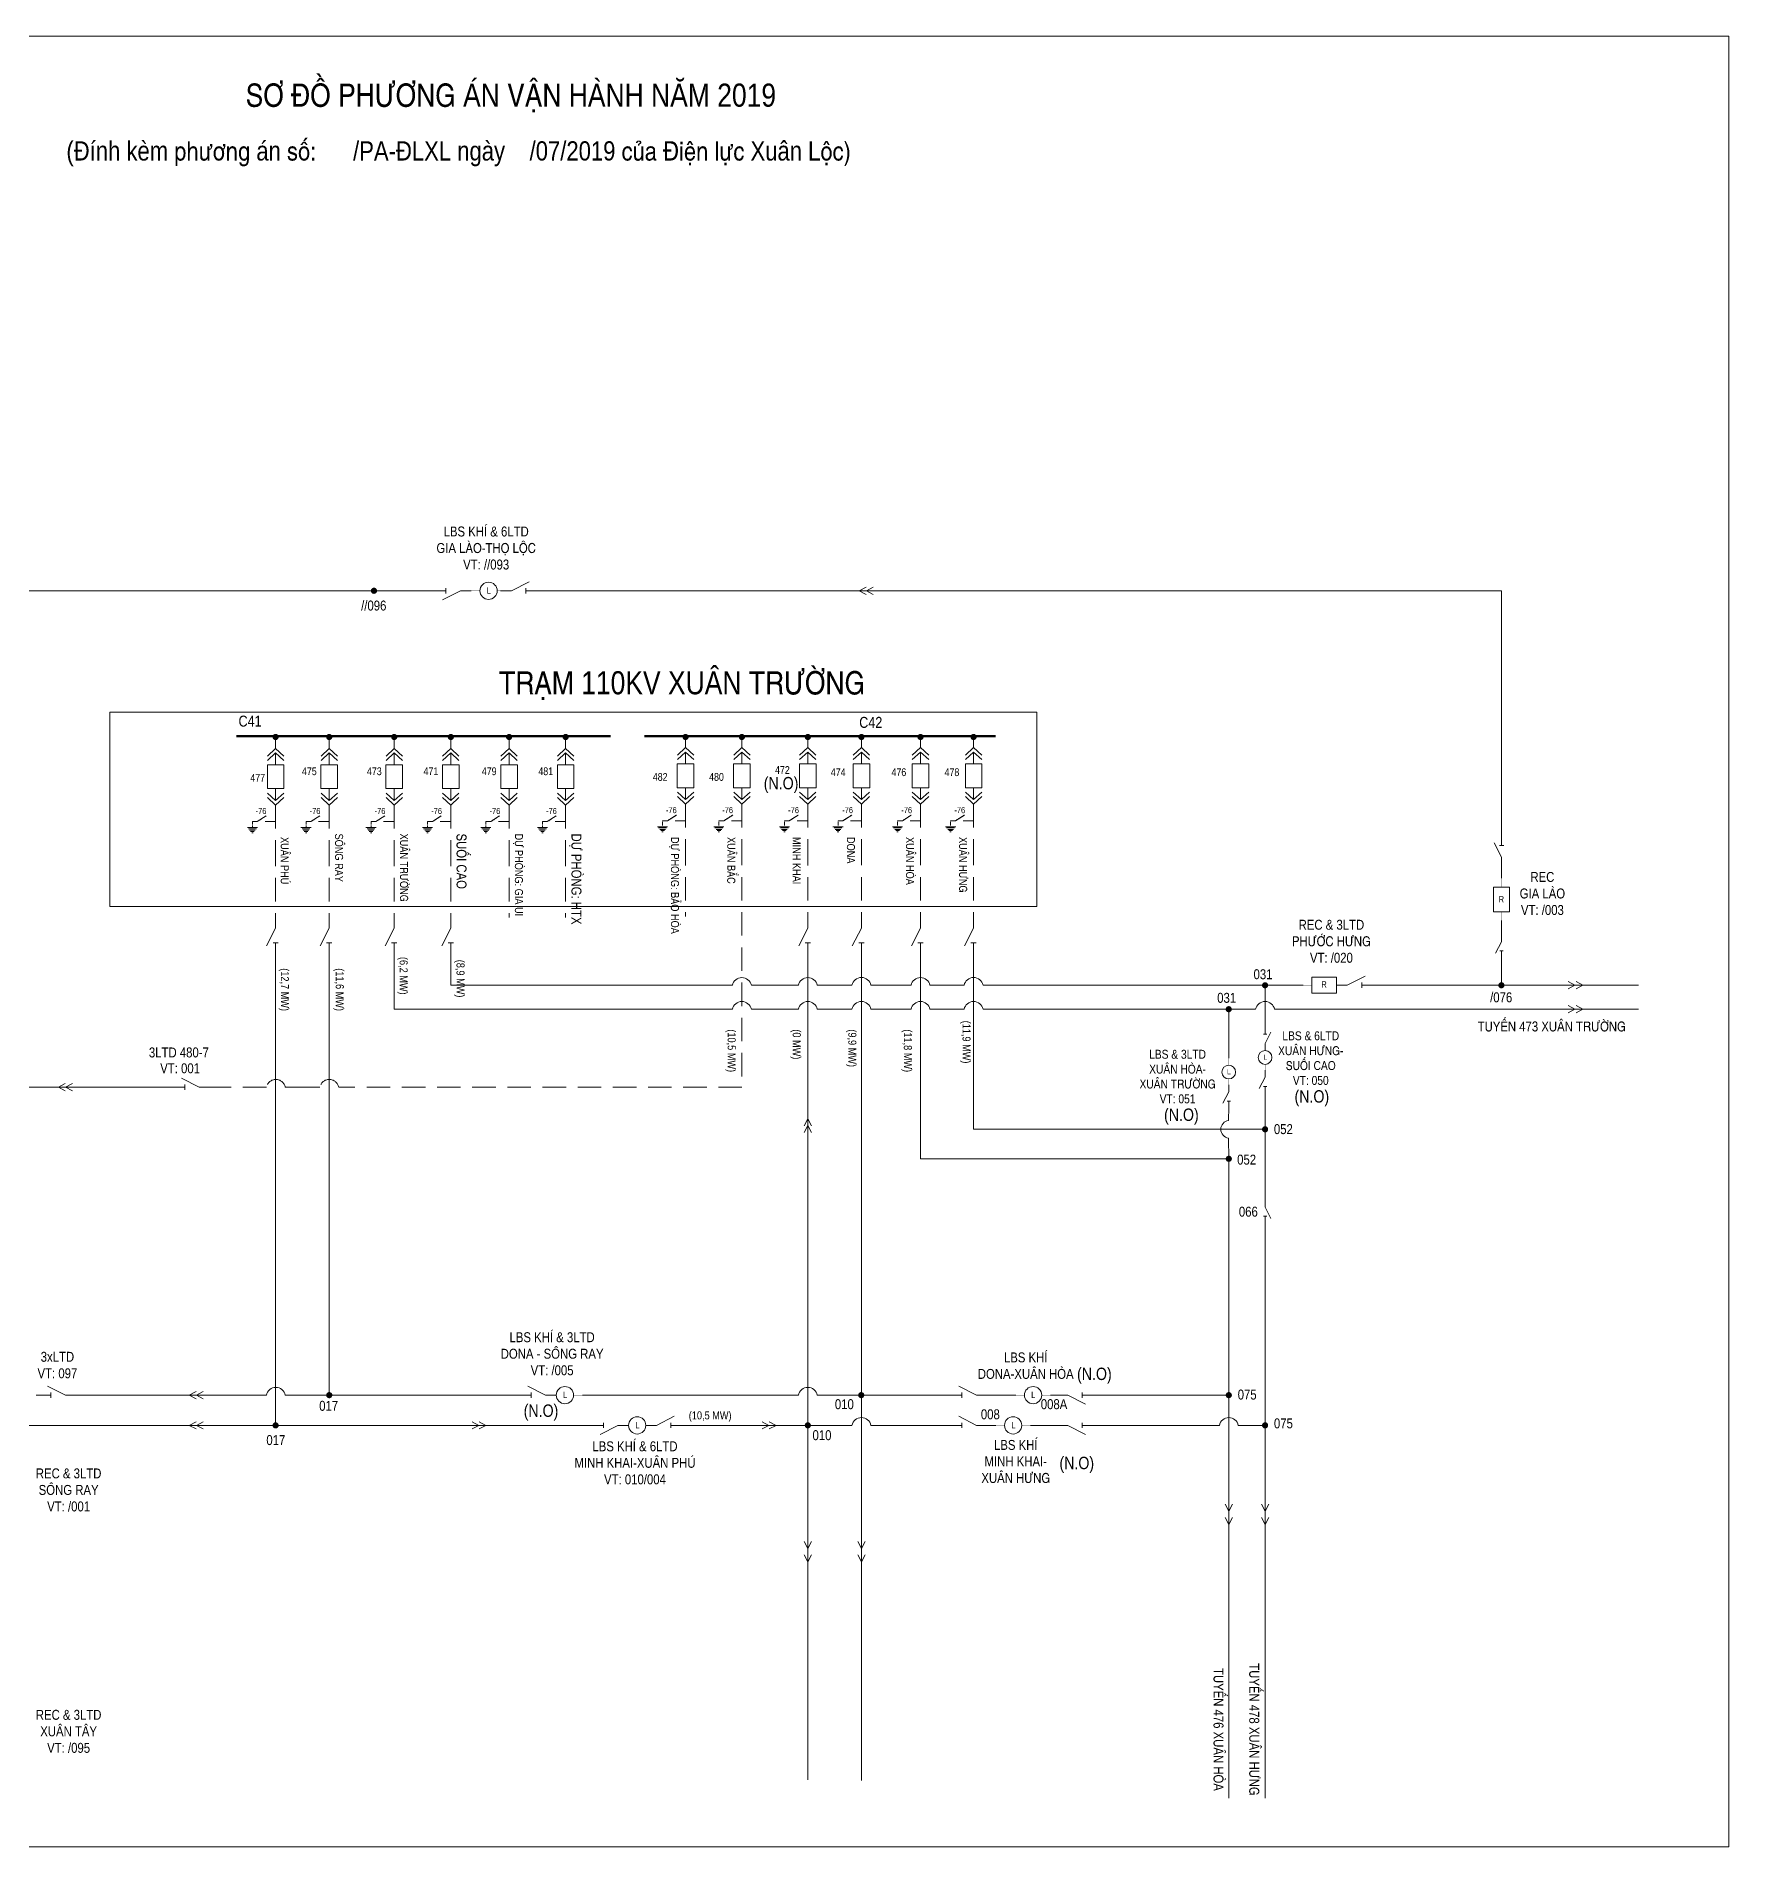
# Model space of a CAD drawing. Header units: inches. Extents: x 2152 to 4977, y -3144 to -873.
# Drawn here: x 2336.6 to 2697.5, y -2199.6 to -1813.5 of the extents above; entities that cross this region are included whole.
import ezdxf
from ezdxf.enums import TextEntityAlignment as Align

# ---------------------------------------------------------------- set-up
doc = ezdxf.new("R2010")
doc.units = ezdxf.units.IN
doc.header["$LTSCALE"] = 0.2
doc.header["$MEASUREMENT"] = 0
doc.linetypes.add('DASHED', pattern=[0.75, 0.5, -0.25])
doc.layers.get('0').update_dxf_attribs({"lineweight": 5})
for name, color, linetype, lineweight in [('Cap ngam', 1, 'DASHED', 15), ('Day 110kV', 4, 'Continuous', 13), ('Day 22kV', 1, 'Continuous', 13), ('Khung', 7, 'Continuous', 13), ('Text', 7, 'Continuous', 9), ('Thiet bi', 3, 'Continuous', 9), ('Tuyen 475', 6, 'Continuous', 13)]:
    doc.layers.add(name, color=color, linetype=linetype, lineweight=lineweight)
doc.styles.add('V-H-C', font='VHELVCN.TTF')
doc.styles.add('V-H-C-B', font='VHELVCB.TTF')

# ---------------------------------------------------------------- blocks, each defined once
blk = doc.blocks.new('MAT CAT')
at = {"color": 0}
for points in [[(-0.97, 5.81), (0, 6.7), (0.97, 5.81)], [(-0.97, 5.28), (0, 6.17), (0.97, 5.28)], [(0, 4.76), (0, 6.17)], [(-0.97, 1.42), (0, 0.53), (0.97, 1.42)], [(-0.97, 0.89), (0, 0), (0.97, 0.89)], [(0, 1.94), (0, 0.53)]]:
    blk.add_lwpolyline(points, dxfattribs=at)
blk.add_lwpolyline([(-0.98, 4.76), (0.98, 4.76), (0.98, 1.94), (-0.98, 1.94)], close=True, dxfattribs=at)
blk = doc.blocks.new('NOI DAT')
at = {"color": 0}
for points in [[(0.6, 0), (-0.6, 0)], [(-0.47, -0.15), (0.47, -0.15)], [(-0.34, -0.31), (0.34, -0.31)], [(-0.21, -0.46), (0.21, -0.46)], [(-0.08, -0.62), (0.08, -0.62)]]:
    blk.add_lwpolyline(points, dxfattribs=at)
blk = doc.blocks.new('DTD MC')
at = {"layer": 'Day 110kV', "color": 1, "linetype": 'DASHED'}
blk.add_lwpolyline([(1377.92, 454.43), (1374.95, 452.52), (1373.34, 452.52), (1373.34, 450.53)], dxfattribs=at)
at = {"layer": 'Thiet bi'}
for points in [[(1373.34, 452.52), (1374.95, 452.52), (1377.92, 454.43)], [(1381.08, 452.52), (1377.54, 452.52)]]:
    blk.add_lwpolyline(points, dxfattribs=at)
at = {"layer": 'Thiet bi', "xscale": 2.809729812779096, "yscale": 2.809729812779096, "zscale": 2.809729812779032}
blk.add_blockref('NOI DAT', (1373.34, 450.53), dxfattribs=at)
blk = doc.blocks.new('ALTD')
at = {"color": 0}
for points in [[(3.38, 1.08), (1.27, 0), (0, 0)], [(2.99, 0.31), (2.99, -0.31)], [(2.99, 0), (4.73, 0)]]:
    blk.add_lwpolyline(points, dxfattribs=at)

msp = doc.modelspace()

# ---------------------------------------------------------------- linework, layer by layer
at = {"layer": 'Cap ngam', "linetype": 'DASHED', "ltscale": 50, "elevation": 0.2}
for points in [[(2387.69, -1977.45), (2387.69, -1985.5), (2387.69, -1985.5), (2387.69, -2001.43)], [(2399.12, -1977.45), (2399.12, -1985.5), (2399.12, -1985.5), (2399.12, -2001.43)], [(2412.98, -1977.45), (2412.98, -1985.5), (2412.98, -1985.5), (2412.98, -2001.43), (2412.98, -2001.43)], [(2425.04, -1977.45), (2425.04, -1985.5), (2425.04, -1985.5), (2425.04, -2001.43), (2425.04, -2001.43)], [(2437.47, -1977.45), (2437.47, -1985.5), (2437.47, -1985.5), (2437.47, -2001.43), (2437.47, -2001.43)], [(2449.53, -1977.45), (2449.53, -1985.5), (2449.53, -1985.5), (2449.53, -2001.43), (2449.53, -2001.43)], [(2475.1, -1977.26), (2475.1, -1985.32), (2475.1, -1985.32), (2475.1, -2001.24), (2475.1, -2001.24)], [(2487.11, -1977.26), (2487.11, -1985.31), (2487.11, -1985.31), (2487.11, -2037.62)], [(2501.16, -1977.26), (2501.16, -1985.32), (2501.16, -1985.32), (2501.16, -2001.43)], [(2512.59, -1977.26), (2512.59, -1985.31), (2512.59, -1985.31), (2512.59, -2001.43)], [(2525.19, -1977.26), (2525.19, -1985.31), (2525.19, -1985.31), (2525.19, -2001.43)], [(2536.51, -1977.26), (2536.51, -1985.31), (2536.51, -1985.31), (2536.51, -2001.43)]]:
    msp.add_lwpolyline(points, dxfattribs=at)
for points in [[(2392.51, -2037.62), (2389.75, -2037.62, 0.818695), (2385.72, -2037.62), (2373.68, -2037.62)], [(2487.11, -2037.62), (2401.14, -2037.62, 0.818695), (2397.11, -2037.62), (2392.51, -2037.62)]]:
    msp.add_lwpolyline(points, format="xyb", dxfattribs=at)
at = {"layer": 'Day 22kV'}
for p, q in [((2425.04, -2009.93, 0.2), (2425.04, -2015.89, 0.2)), ((2501.16, -2009.93, 0.2), (2501.16, -2185.32, 0.2)), ((2512.59, -2009.93, 0.2), (2512.59, -2185.44, 0.2)), ((2425.04, -2015.89, 0.2), (2481.94, -2015.89, 0.2)), ((2541.34, -2015.89, 0.2), (2606.78, -2015.89, 0.2)), ((2622.41, -2015.88, 0.2), (2678.31, -2015.88, 0.2)), ((2425.04, -2021, 0.2), (2481.94, -2021, 0.2)), ((2590.91, -2031.42, 0.2), (2590.91, -2021, 0.2)), ((2598.66, -2039.46, 0.2), (2598.66, -2046.61, 0.2)), ((2512.55, -2103.29, 0.2), (2530.91, -2103.29, 0.2)), ((2539.41, -2103.29, 0.2), (2545.48, -2103.29, 0.2)), ((2552.92, -2103.29, 0.2), (2554.31, -2103.29, 0.2)), ((2562.81, -2103.29, 0.2), (2590.92, -2103.29, 0.2)), ((2387.69, -2109.74, 0.2), (2454.44, -2109.74, 0.2)), ((2475.11, -2109.74, 0.2), (2501.16, -2109.74, 0.2)), ((2539.41, -2109.74, 0.2), (2541.22, -2109.74, 0.2)), ((2548.66, -2109.74, 0.2), (2554.31, -2109.74, 0.2))]:
    msp.add_line(p, q, dxfattribs=at)
msp.add_lwpolyline([(2151.53, -1813.51), (2697.53, -1813.51), (2697.53, -2199.61), (2151.53, -2199.61)], close=True, dxfattribs=at)
at = {"layer": 'Day 22kV', "elevation": 0.2}
for points in [[(2420.87, -1931.77), (2329.52, -1931.77), (2329.52, -1972), (2298.57, -1972)], [(2649.05, -1983.61), (2649.05, -1931.77), (2444.17, -1931.77)], [(2387.69, -1965.4), (2387.69, -1962.95)], [(2399.12, -1965.4), (2399.12, -1962.95)], [(2412.98, -1965.4), (2412.98, -1962.95)], [(2425.04, -1965.4), (2425.04, -1962.95)], [(2437.47, -1965.4), (2437.47, -1962.95)], [(2449.53, -1965.4), (2449.53, -1962.95)], [(2475.1, -1965.22), (2475.1, -1962.77)], [(2487.11, -1965.22), (2487.11, -1962.77)], [(2501.16, -1965.22), (2501.16, -1962.77)], [(2512.59, -1965.22), (2512.59, -1962.76)], [(2525.19, -1965.22), (2525.19, -1962.76)], [(2536.51, -1965.22), (2536.51, -1962.76)], [(2649.05, -1993.08), (2649.09, -1990.41)], [(2387.69, -2009.93), (2387.69, -2109.74), (2287.71, -2109.74)], [(2412.98, -2009.93), (2412.98, -2021), (2425.04, -2021)], [(2525.19, -2009.93), (2525.19, -2052.89), (2590.92, -2052.89), (2590.92, -2189.25)], [(2536.51, -2009.93), (2536.51, -2046.61), (2598.66, -2046.61), (2598.66, -2061.72)], [(2365.18, -2037.62), (2300.37, -2037.62), (2300.37, -2103.29)], [(2598.66, -2067.16), (2598.66, -2189.25)], [(2439.03, -2103.29), (2399.12, -2103.29)]]:
    msp.add_lwpolyline(points, dxfattribs=at)
at = {"layer": 'Day 22kV', "const_width": 0.647, "elevation": 0.2}
for points in [[(2408.65, -1931.43, 1), (2408.65, -1932.1, 1), (2408.65, -1931.43, 2.414214)], [(2598.66, -2015.56, 1), (2598.66, -2016.22, 1), (2598.66, -2015.56, 2.414214)], [(2649.05, -2015.56, 1), (2649.05, -2016.22, 1), (2649.05, -2015.56, 2.414214)], [(2590.91, -2020.66, 1), (2590.91, -2021.33, 1), (2590.91, -2020.66, 2.414214)], [(2598.66, -2046.27, 1), (2598.66, -2046.94, 1), (2598.66, -2046.27, 2.414214)], [(2590.92, -2052.56, 1), (2590.92, -2053.23, 1), (2590.92, -2052.56, 2.414214)], [(2399.12, -2102.96, 1), (2399.12, -2103.63, 1), (2399.12, -2102.96, 2.414214)], [(2512.55, -2102.96, 1), (2512.55, -2103.63, 1), (2512.55, -2102.96, 2.414214)], [(2590.92, -2102.96, 1), (2590.92, -2103.63, 1), (2590.92, -2102.96, 2.414214)], [(2387.69, -2109.4, 1), (2387.69, -2110.07, 1), (2387.69, -2109.4, 2.414214)], [(2501.16, -2109.4, 1), (2501.16, -2110.07, 1), (2501.16, -2109.4, 2.414214)], [(2598.66, -2109.4, 1), (2598.66, -2110.07, 1), (2598.66, -2109.4, 2.414214)]]:
    msp.add_lwpolyline(points, format="xyb", dxfattribs=at)
at = {"layer": 'Day 22kV', "const_width": 0.539, "elevation": 0.2}
msp.add_lwpolyline([(2379.34, -1962.76), (2459.1, -1962.76)], dxfattribs=at)
at = {"layer": 'Day 22kV', "color": 2, "const_width": 0.647, "elevation": 0.2}
for points in [[(2387.69, -1962.61, 1), (2387.69, -1963.28, 1), (2387.69, -1962.61, 2.414214)], [(2399.12, -1962.61, 1), (2399.12, -1963.28, 1), (2399.12, -1962.61, 2.414214)], [(2412.98, -1962.61, 1), (2412.98, -1963.28, 1), (2412.98, -1962.61, 2.414214)], [(2425.04, -1962.61, 1), (2425.04, -1963.28, 1), (2425.04, -1962.61, 2.414214)], [(2437.47, -1962.61, 1), (2437.47, -1963.28, 1), (2437.47, -1962.61, 2.414214)], [(2449.53, -1962.61, 1), (2449.53, -1963.28, 1), (2449.53, -1962.61, 2.414214)]]:
    msp.add_lwpolyline(points, format="xyb", dxfattribs=at)
at = {"layer": 'Day 22kV', "color": 5, "const_width": 0.539, "elevation": 0.2}
msp.add_lwpolyline([(2466.28, -1962.76), (2541.24, -1962.76)], dxfattribs=at)
at = {"layer": 'Day 22kV', "color": 5, "const_width": 0.647, "elevation": 0.2}
for points in [[(2475.1, -1962.61, 1), (2475.1, -1963.28, 1), (2475.1, -1962.61, 2.414214)], [(2487.11, -1962.61, 1), (2487.11, -1963.28, 1), (2487.11, -1962.61, 2.414214)], [(2501.16, -1962.61, 1), (2501.16, -1963.28, 1), (2501.16, -1962.61, 2.414214)], [(2512.59, -1962.61, 1), (2512.59, -1963.28, 1), (2512.59, -1962.61, 2.414214)], [(2525.19, -1962.61, 1), (2525.19, -1963.28, 1), (2525.19, -1962.61, 2.414214)], [(2536.51, -1962.61, 1), (2536.51, -1963.28, 1), (2536.51, -1962.61, 2.414214)]]:
    msp.add_lwpolyline(points, format="xyb", dxfattribs=at)
at = {"layer": 'Day 22kV', "elevation": 0.2}
for points in [[(2399.12, -2009.93), (2399.12, -2103.29), (2389.75, -2103.29, 0.818695), (2385.72, -2103.29), (2345.14, -2103.29)], [(2493.37, -2015.89), (2489.12, -2015.89, 0.818695), (2485.09, -2015.89), (2481.94, -2015.89)], [(2507.42, -2015.89), (2503.18, -2015.89, 0.818695), (2499.15, -2015.89), (2493.37, -2015.89)], [(2518.3, -2015.89), (2514.61, -2015.89, 0.818695), (2510.57, -2015.89), (2507.42, -2015.89)], [(2531.34, -2015.89), (2527.21, -2015.89, 0.818695), (2523.18, -2015.89), (2518.3, -2015.89)], [(2541.34, -2015.89), (2538.53, -2015.89, 0.818695), (2534.49, -2015.89), (2531.34, -2015.89)], [(2493.37, -2021), (2489.12, -2021, 0.818695), (2485.09, -2021), (2481.94, -2021)], [(2507.42, -2021), (2503.18, -2021, 0.818695), (2499.15, -2021), (2493.37, -2021)], [(2518.3, -2021), (2514.61, -2021, 0.818695), (2510.57, -2021), (2507.42, -2021)], [(2531.34, -2021), (2527.21, -2021, 0.818695), (2523.18, -2021), (2518.3, -2021)], [(2593.49, -2021), (2538.53, -2021, 0.818695), (2534.49, -2021), (2531.34, -2021)], [(2678.31, -2021), (2600.67, -2021, 0.818695), (2596.64, -2021), (2593.49, -2021)], [(2512.55, -2103.29), (2512.55, -2103.29), (2503.18, -2103.29, 0.818695), (2499.15, -2103.29), (2453.09, -2103.29)], [(2530.91, -2109.74), (2530.91, -2109.74), (2514.61, -2109.74, 0.818695), (2510.57, -2109.74), (2501.16, -2109.74)], [(2598.66, -2109.74), (2598.66, -2109.74), (2592.94, -2109.74, 0.818695), (2588.91, -2109.74), (2562.81, -2109.74)]]:
    msp.add_lwpolyline(points, format="xyb", dxfattribs=at)
at = {"layer": 'Khung', "elevation": 0.04}
msp.add_lwpolyline([(2352.34, -1957.63), (2549.99, -1957.63), (2549.99, -1999.12), (2352.34, -1999.12)], close=True, dxfattribs=at)
at = {"layer": 'Text', "color": 1, "linetype": 'Continuous', "elevation": 0.2}
for points in [[(2649.05, -2005.13), (2649.05, -2002.1)], [(2649.05, -2015.89), (2649.05, -2010.57)]]:
    msp.add_lwpolyline(points, dxfattribs=at)
at = {"layer": 'Thiet bi'}
for p, q in [((2512.12, -1931.77, 0.2), (2513.57, -1930.99, 0.2)), ((2512.12, -1931.77, 0.2), (2513.57, -1932.54, 0.2)), ((2513.65, -1931.77, 0.2), (2515.1, -1930.99, 0.2)), ((2513.65, -1931.77, 0.2), (2515.1, -1932.54, 0.2)), ((2664.71, -2015.89, 0.2), (2663.26, -2015.11, 0.2)), ((2666.43, -2015.89, 0.2), (2664.98, -2015.11, 0.2)), ((2664.71, -2015.89, 0.2), (2663.26, -2016.66, 0.2)), ((2666.43, -2015.89, 0.2), (2664.98, -2016.66, 0.2)), ((2664.71, -2021, 0.2), (2663.26, -2020.23, 0.2)), ((2664.71, -2021, 0.2), (2663.26, -2021.78, 0.2)), ((2666.43, -2021, 0.2), (2664.98, -2020.23, 0.2)), ((2666.43, -2021, 0.2), (2664.98, -2021.78, 0.2)), ((2341.38, -2037.62, 0.2), (2342.83, -2036.85, 0.2)), ((2341.38, -2037.62, 0.2), (2342.83, -2038.4, 0.2)), ((2342.91, -2037.62, 0.2), (2344.36, -2036.85, 0.2)), ((2342.91, -2037.62, 0.2), (2344.36, -2038.4, 0.2)), ((2501.16, -2044.4, 0.2), (2500.39, -2045.85, 0.2)), ((2501.16, -2045.82, 0.2), (2500.39, -2047.27, 0.2)), ((2501.16, -2044.4, 0.2), (2501.94, -2045.85, 0.2)), ((2501.16, -2045.82, 0.2), (2501.94, -2047.27, 0.2)), ((2369.26, -2103.29, 0.2), (2370.71, -2102.52, 0.2)), ((2369.26, -2103.29, 0.2), (2370.71, -2104.07, 0.2)), ((2370.79, -2103.29, 0.2), (2372.24, -2102.52, 0.2)), ((2370.79, -2103.29, 0.2), (2372.23, -2104.07, 0.2)), ((2369.26, -2109.74, 0.2), (2370.71, -2108.96, 0.2)), ((2369.26, -2109.74, 0.2), (2370.71, -2110.51, 0.2)), ((2370.79, -2109.74, 0.2), (2372.24, -2108.96, 0.2)), ((2370.79, -2109.74, 0.2), (2372.23, -2110.51, 0.2)), ((2431.01, -2109.74, 0.2), (2429.56, -2108.96, 0.2)), ((2431.01, -2109.74, 0.2), (2429.56, -2110.51, 0.2)), ((2432.53, -2109.74, 0.2), (2431.08, -2108.96, 0.2)), ((2432.53, -2109.74, 0.2), (2431.08, -2110.51, 0.2)), ((2492.87, -2109.74, 0.2), (2491.42, -2108.96, 0.2)), ((2492.87, -2109.74, 0.2), (2491.42, -2110.51, 0.2)), ((2494.4, -2109.74, 0.2), (2492.95, -2108.96, 0.2)), ((2494.4, -2109.74, 0.2), (2492.95, -2110.51, 0.2)), ((2590.92, -2128, 0.2), (2590.15, -2126.55, 0.2)), ((2590.92, -2128, 0.2), (2591.7, -2126.55, 0.2)), ((2598.66, -2128, 0.2), (2597.88, -2126.55, 0.2)), ((2598.66, -2128, 0.2), (2599.43, -2126.55, 0.2)), ((2590.92, -2130.86, 0.2), (2590.15, -2129.41, 0.2)), ((2590.92, -2130.86, 0.2), (2591.7, -2129.41, 0.2)), ((2598.66, -2130.85, 0.2), (2597.88, -2129.41, 0.2)), ((2598.66, -2130.85, 0.2), (2599.43, -2129.4, 0.2)), ((2501.16, -2135.97, 0.2), (2500.39, -2134.52, 0.2)), ((2501.16, -2135.97, 0.2), (2501.94, -2134.52, 0.2)), ((2512.59, -2135.97, 0.2), (2511.82, -2134.52, 0.2)), ((2512.59, -2135.97, 0.2), (2513.37, -2134.52, 0.2)), ((2501.16, -2138.83, 0.2), (2500.39, -2137.38, 0.2)), ((2501.16, -2138.83, 0.2), (2501.94, -2137.38, 0.2)), ((2512.59, -2138.83, 0.2), (2511.82, -2137.38, 0.2)), ((2512.59, -2138.83, 0.2), (2513.37, -2137.38, 0.2))]:
    msp.add_line(p, q, dxfattribs=at)
at = {"layer": 'Thiet bi', "color": 1, "elevation": 0.2}
for points in [[(2429.37, -1931.77, 0.064, 0.064, 0), (2431.25, -1931.77, 0.32, 0.32, 0)], [(2434.93, -1931.77, 0.064, 0.064, 0), (2436.81, -1931.77, 0.32, 0.32, 0)], [(2606.78, -2015.89, 0.064, 0.064, 0), (2608.66, -2015.89, 0.32, 0.32, 0)], [(2613.91, -2015.89, 0.064, 0.064, 0), (2615.79, -2015.89, 0.32, 0.32, 0)]]:
    msp.add_lwpolyline(points, format="xyseb", dxfattribs=at)
at = {"layer": 'Thiet bi', "lineweight": 20, "ltscale": 10, "elevation": -0.44}
msp.add_lwpolyline([(2650.76, -1994.96), (2650.76, -2000.21), (2647.33, -2000.21), (2647.33, -1994.96), (2650.76, -1994.96)], dxfattribs=at)
at = {"layer": 'Thiet bi'}
for points, elevation in [([(2649.05, -1993.08, 0.064, 0.064, 0), (2649.05, -1994.96, 0.32, 0.32, 0)], -0.44), ([(2649.05, -2000.21, 0.064, 0.064, 0), (2649.05, -2002.1, 0.32, 0.32, 0)], -0.44), ([(2598.66, -2028.3, 0.0512, 0.0512, 0), (2598.66, -2029.81, 0.256, 0.256, 0)], 0.2), ([(2590.91, -2031.42, 0.0512, 0.0512, 0), (2590.91, -2032.93, 0.256, 0.256, 0)], 0.2), ([(2598.66, -2032.75, 0.0512, 0.0512, 0), (2598.66, -2034.26, 0.256, 0.256, 0)], 0.2), ([(2590.91, -2035.87, 0.0512, 0.0512, 0), (2590.91, -2037.37, 0.256, 0.256, 0)], 0.2), ([(2445.65, -2103.29, 0.064, 0.064, 0), (2447.53, -2103.29, 0.32, 0.32, 0)], 0.2), ([(2451.21, -2103.29, 0.064, 0.064, 0), (2453.09, -2103.29, 0.32, 0.32, 0)], 0.2), ([(2545.48, -2103.29, 0.064, 0.064, 0), (2547.36, -2103.29, 0.32, 0.32, 0)], 0.2), ([(2551.04, -2103.29, 0.064, 0.064, 0), (2552.92, -2103.29, 0.32, 0.32, 0)], 0.2), ([(2460.66, -2109.74, 0.064, 0.064, 0), (2462.94, -2109.74, 0.32, 0.32, 0)], 0.2), ([(2466.61, -2109.74, 0.064, 0.064, 0), (2468.5, -2109.74, 0.32, 0.32, 0)], 0.2), ([(2541.22, -2109.74, 0.064, 0.064, 0), (2543.1, -2109.74, 0.32, 0.32, 0)], 0.2), ([(2546.78, -2109.74, 0.064, 0.064, 0), (2548.66, -2109.74, 0.32, 0.32, 0)], 0.2)]:
    msp.add_lwpolyline(points, format="xyseb", dxfattribs=dict(at, elevation=elevation))
at = {"layer": 'Thiet bi', "color": 1, "lineweight": 20, "ltscale": 10, "elevation": 0.2}
msp.add_lwpolyline([(2608.66, -2014.18), (2613.91, -2014.18), (2613.91, -2017.6), (2608.66, -2017.6), (2608.66, -2014.18)], dxfattribs=at)
at = {"layer": 'Thiet bi', "color": 1, "lineweight": 20, "ltscale": 10}
msp.add_circle((2433.09, -1931.77, 0.84), 1.84, dxfattribs=at)
at = {"layer": 'Thiet bi', "lineweight": 20, "ltscale": 10}
for centre, radius in [((2598.66, -2031.28, 0.71), 1.47), ((2590.91, -2034.4, 0.71), 1.47), ((2449.37, -2103.29, 0.84), 1.84), ((2549.2, -2103.29, 0.84), 1.84), ((2464.78, -2109.74, 0.84), 1.84), ((2544.94, -2109.74, 0.84), 1.84)]:
    msp.add_circle(centre, radius, dxfattribs=at)
at = {"layer": 'Tuyen 475', "color": 1, "linetype": 'Continuous', "elevation": 0.2}
msp.add_lwpolyline([(2598.66, -2015.89), (2598.66, -2024.34)], dxfattribs=at)
msp.add_lwpolyline([(2590.91, -2041.91), (2590.88, -2044.72, 0.880264), (2590.88, -2048.49), (2590.92, -2052.89), (2590.92, -2052.89)], format="xyb", dxfattribs=at)

# ---------------------------------------------------------------- block references
at = {"layer": 'Day 110kV', "color": 1, "linetype": 'DASHED', "xscale": 0.6399999999998727, "yscale": 0.6399999999999864, "zscale": 0.6400000000000001}
for p in [(1503.8, -2270.6, 0.2), (1515.23, -2270.6, 0.2), (1529.09, -2270.6, 0.2), (1541.15, -2270.6, 0.2), (1553.58, -2270.6, 0.2), (1565.64, -2270.6, 0.2), (1591.26, -2270.42, 0.2), (1603.27, -2270.42, 0.2), (1617.23, -2270.42, 0.2), (1628.66, -2270.42, 0.2), (1641.36, -2270.42, 0.2), (1652.67, -2270.42, 0.2)]:
    msp.add_blockref('DTD MC', p, dxfattribs=at)
at = {"layer": 'Day 22kV', "xscale": -1.798227080178549, "yscale": 1.79822708017889, "zscale": 1.79822708017858}
for p in [(2345.14, -2103.29, 0.2), (2447.53, -2103.29, 0.84)]:
    msp.add_blockref('ALTD', p, dxfattribs=at)
at = {"layer": 'Thiet bi', "zscale": 1.79822708017858}
for name, p, xscale, yscale in [('ALTD', (2435.67, -1931.77, 0.2), 1.798227080178549, 1.79822708017889), ('MAT CAT', (2475.1, -1977.26, 0.2), 1.798227080178549, 1.79822708017889), ('MAT CAT', (2487.11, -1977.26, 0.2), 1.798227080178549, 1.79822708017889), ('MAT CAT', (2501.16, -1977.26, 0.2), 1.798227080178549, 1.79822708017889), ('MAT CAT', (2512.59, -1977.26, 0.2), 1.798227080178549, 1.79822708017889), ('MAT CAT', (2525.19, -1977.26, 0.2), 1.798227080178549, 1.79822708017889), ('MAT CAT', (2536.51, -1977.26, 0.2), 1.798227080178549, 1.79822708017889), ('MAT CAT', (2387.69, -1977.45, 0.2), 1.798227080178549, 1.79822708017889), ('MAT CAT', (2399.12, -1977.45, 0.2), 1.798227080178549, 1.79822708017889), ('MAT CAT', (2412.98, -1977.45, 0.2), 1.798227080178549, 1.79822708017889), ('MAT CAT', (2425.04, -1977.45, 0.2), 1.798227080178549, 1.79822708017889), ('MAT CAT', (2437.47, -1977.45, 0.2), 1.798227080178549, 1.79822708017889), ('MAT CAT', (2449.53, -1977.45, 0.2), 1.798227080178549, 1.79822708017889), ('ALTD', (2373.68, -2037.62, 0.2), -1.798227080178549, 1.79822708017889), ('ALTD', (2539.41, -2103.29, 0.2), -1.798227080178549, 1.798227080178549), ('ALTD', (2466.61, -2109.74, 0.2), 1.798227080178549, 1.79822708017889), ('ALTD', (2539.41, -2109.74, 0.2), -1.798227080178549, 1.798227080178549)]:
    msp.add_blockref(name, p, dxfattribs=dict(at, xscale=xscale, yscale=yscale))
at = {"layer": 'Thiet bi'}
for p, xscale, yscale, zscale, rotation in [((2429.37, -1931.77, 0.2), 1.798227080178549, 1.798227080178549, 1.79822708017858, 180), ((2649.09, -1990.41, -0.44), 1.438581664143101, 1.438581664143101, 1.438581664142865, 90), ((2387.69, -2001.43, 0.2), -1.798227080178549, 1.79822708017889, 1.79822708017858, 90), ((2399.12, -2001.43, 0.2), -1.798227080178549, 1.79822708017889, 1.79822708017858, 90), ((2412.98, -2001.43, 0.2), -1.798227080178549, 1.79822708017889, 1.79822708017858, 90), ((2425.04, -2001.43, 0.2), -1.798227080178549, 1.79822708017889, 1.79822708017858, 90), ((2501.16, -2001.43, 0.2), -1.798227080178549, 1.79822708017889, 1.79822708017858, 90), ((2512.59, -2001.43, 0.2), -1.798227080178549, 1.79822708017889, 1.79822708017858, 90), ((2525.19, -2001.43, 0.2), -1.798227080178549, 1.79822708017889, 1.79822708017858, 90), ((2536.51, -2001.43, 0.2), -1.798227080178549, 1.79822708017889, 1.79822708017858, 90), ((2649.05, -2005.13, 0.2), -1.150865331314549, 1.150865331314549, 1.150865331314292, 89.99999999997739), ((2598.66, -2029.78, 0.2), -1.150865331314549, 1.150865331314549, 1.150865331314292, 269.9999999999774), ((2598.66, -2034.02, 0.2), -1.150865331314549, 1.150865331314549, 1.150865331314292, 89.99999999997739), ((2590.91, -2037.13, 0.2), -1.150865331314549, 1.150865331314549, 1.150865331314292, 89.99999999997739), ((2598.66, -2061.72, 0.2), 1.150865331314549, 1.150865331314549, 1.150865331314292, 269.9999999999774), ((2554.31, -2103.29, 0.2), -1.798227080178549, 1.798227080178549, 1.79822708017858, 180), ((2462.94, -2109.74, 0.2), 1.798227080178549, 1.79822708017889, 1.79822708017858, 180), ((2554.31, -2109.74, 0.2), -1.798227080178549, 1.798227080178549, 1.79822708017858, 180)]:
    msp.add_blockref('ALTD', p, dxfattribs=dict(at, xscale=xscale, yscale=yscale, zscale=zscale, rotation=rotation))
at = {"layer": 'Thiet bi', "color": 1, "xscale": 1.798227080178693, "yscale": 1.798227080178776, "zscale": 1.79822708017858, "rotation": 0.002908898899004593}
msp.add_blockref('ALTD', (2613.91, -2015.88, 0.2), dxfattribs=at)

# ---------------------------------------------------------------- texts
at = {"layer": 'Text'}
for s, height, style, p in [('C41', 2.338, 'V-H-C-B', (2379.78, -1960.73, 0.2)), ('C42', 2.338, 'V-H-C-B', (2512.13, -1961, 0.2)), ('477', 1.648, 'V-H-C-B', (2382.29, -1972.48, 0.2)), ('475', 1.648, 'V-H-C-B', (2393.3, -1971.08, 0.2)), ('473', 1.648, 'V-H-C-B', (2407.16, -1971.08, 0.2)), ('471', 1.648, 'V-H-C-B', (2419.22, -1971.08, 0.2)), ('479', 1.648, 'V-H-C-B', (2431.65, -1971.08, 0.2)), ('481', 1.648, 'V-H-C-B', (2443.71, -1971.08, 0.2)), ('482', 1.648, 'V-H-C-B', (2468.11, -1972.29, 0.2)), ('480', 1.648, 'V-H-C-B', (2480.11, -1972.29, 0.2)), ('472', 1.648, 'V-H-C-B', (2494.17, -1970.81, 0.2)), ('474', 1.648, 'V-H-C-B', (2506.06, -1971.28, 0.2)), ('476', 1.648, 'V-H-C-B', (2519, -1971.28, 0.2)), ('478', 1.648, 'V-H-C-B', (2530.32, -1971.28, 0.2)), ('-76', 1.268, 'V-H-C-B', (2383.43, -1979.37, 0.2)), ('-76', 1.268, 'V-H-C-B', (2394.95, -1979.37, 0.2)), ('-76', 1.268, 'V-H-C-B', (2408.8, -1979.37, 0.2)), ('-76', 1.268, 'V-H-C-B', (2420.86, -1979.37, 0.2)), ('-76', 1.268, 'V-H-C-B', (2433.3, -1979.37, 0.2)), ('-76', 1.268, 'V-H-C-B', (2445.35, -1979.37, 0.2)), ('-76', 1.268, 'V-H-C-B', (2470.91, -1979.18, 0.2)), ('-76', 1.268, 'V-H-C-B', (2482.92, -1979.18, 0.2)), ('-76', 1.268, 'V-H-C-B', (2496.97, -1979.18, 0.2)), ('-76', 1.268, 'V-H-C-B', (2508.5, -1979.18, 0.2)), ('-76', 1.268, 'V-H-C-B', (2521.1, -1979.18, 0.2)), ('-76', 1.268, 'V-H-C-B', (2532.42, -1979.18, 0.2)), ('3LTD 480-7', 2.113, 'V-H-C', (2360.67, -2031.27, 0.2)), ('VT: 001', 2.113, 'V-H-C', (2363.08, -2034.65, 0.2)), ('(10,5 MW)', 1.706, 'V-H-C-B', (2475.78, -2108.46, 0.2))]:
    msp.add_text(s, height=height, dxfattribs=dict(at, style=style)).set_placement(p)
at = {"layer": 'Text', "color": 1, "style": 'V-H-C-B'}
for p in [(2495.46, -1974.11, 0.33), (2608.63, -2040.91), (2580.81, -2044.81), (2562.26, -2100.07), (2444.27, -2107.92), (2558.51, -2119.08, 0.2)]:
    msp.add_text('(N.O)', height=2.639, dxfattribs=at).set_placement(p, align=Align.CENTER)
at = {"layer": 'Text'}
for s, height, style, p in [('XUAÂN PHUÙ', 1.706, 'V-H-C-B', (2388.78, -1984.27, 0.2)), ('SOÂNG RAY', 1.706, 'V-H-C-B', (2400.36, -1983.54, 0.2)), ('XUAÂN TRÖÔØNG', 1.7065, 'V-H-C-B', (2414.22, -1983.54, 0.2)), ('SUOÁI CAO', 2.113, 'V-H-C', (2426.27, -1983.54, 0.2)), ('DÖÏ PHOØNG: GIA UI', 1.7065, 'V-H-C-B', (2438.71, -1983.54, 0.2)), ('DÖÏ PHOØNG: HTX', 2.1129, 'V-H-C', (2450.77, -1983.54, 0.2)), ('DÖÏ PHOØNG: BAÛO HOØA', 1.7065, 'V-H-C-B', (2471.98, -1984.27, 0.2)), ('XUAÂN BAÉC', 1.706, 'V-H-C-B', (2483.99, -1984.27, 0.2)), ('MINH KHAI', 1.706, 'V-H-C-B', (2497.95, -1984.27, 0.2)), ('DONA', 1.706, 'V-H-C-B', (2509.5, -1984.27, 0.2)), ('XUAÂN HOØA', 1.706, 'V-H-C-B', (2522.1, -1984.27, 0.2)), ('XUAÂN HÖNG', 1.706, 'V-H-C-B', (2533.42, -1984.27, 0.2)), ('(6,2 MW)', 1.706, 'V-H-C-B', (2414.13, -2009.85, 0.2)), ('(8,9 MW)', 1.706, 'V-H-C-B', (2426.26, -2010.45, 0.2)), ('(12,7 MW)', 1.706, 'V-H-C-B', (2388.82, -2012.26, 0.2)), ('(11,6 MW)', 1.706, 'V-H-C-B', (2400.51, -2012.26, 0.2)), ('(10,5 MW)', 1.706, 'V-H-C-B', (2484.08, -2025.29, 0.2)), ('(0 MW)', 1.706, 'V-H-C-B', (2497.95, -2025.29, 0.2)), ('(9,9 MW)', 1.706, 'V-H-C-B', (2509.8, -2025.29, 0.2)), ('(11,8 MW)', 1.706, 'V-H-C-B', (2521.64, -2025.29, 0.2)), ('(11,9 MW)', 1.706, 'V-H-C-B', (2534.15, -2023.44, 0.4))]:
    msp.add_text(s, height=height, rotation=270, dxfattribs=dict(at, style=style)).set_placement(p)
at = {"layer": 'Text', "attachment_point": 5, "style": 'V-H-C'}
for s, insert, char_height, width in [('SÔ ÑOÀ PHÖÔNG AÙN VAÄN HAØNH NAÊM 2019', (2437.85, -1826.69, 0.84), 4.9259, 175.4148), ('(Ñính keøm phöông aùn soá:      /PA-ÑLXL ngaøy    /07/2019 cuûa Ñieän löïc Xuaân Loäc)', (2426.71, -1838.59, 0.84), 4.1049, 160.7479), ('LBS KHÍ & 6LTD\\PGIA LAØO-THOÏ LOÄC\\PVT: //093', (2432.58, -1922.66, 0.31), 2.1129, 24.2559), ('//096', (2408.61, -1934.93, 0.2), 2.113, 24.2559), ('TRAÏM 110KV XUAÂN TRÖÔØNG', (2474.35, -1952, 0.84), 4.9259, 164.9323), ('REC\\PGIA LAØO\\PVT: /003', (2657.79, -1996.33, -0.44), 2.113, 24.2559), ('REC & 3LTD\\PPHÖÔÙC HÖNG\\PVT: /020', (2612.8, -2006.52, 0.2), 2.1129, 31.9062), ('031', (2598.22, -2013.55, 0.2), 2.113, 31.9062), ('031', (2590.47, -2018.58, 0.2), 2.113, 31.9062), ('/076', (2649, -2018.47, 0.2), 2.113, 31.9062), ('TUYEÁN 473 XUAÂN TRÖÔØNG', (2659.79, -2024.7), 2.1129, 51.9495), ('LBS & 6LTD\\PXUAÂN HÖNG-\\PSUOÁI CAO\\PVT: 050', (2608.4, -2031.44, 0.2), 1.9016, 28.7156), ('LBS & 3LTD\\PXUAÂN HOØA-\\PXUAÂN TRÖÔØNG\\PVT: 051', (2580, -2035.37, 0.18), 1.9016, 61.1537), ('052', (2602.56, -2046.58, 0.2), 2.113, 31.9062), ('052', (2594.72, -2053.08, 0.2), 2.113, 31.9062), ('066', (2595.09, -2064.18, 0.2), 2.113, 31.9062), ('LBS KHÍ & 3LTD\\PDONA - SOÂNG RAY\\PVT: /005', (2446.64, -2094.48, 0.84), 2.1129, 24.2559), ('3xLTD\\PVT: 097', (2341.16, -2096.89, 0.2), 2.113, 24.2559), ('LBS KHÍ\\PDONA-XUAÂN HOØA', (2547.62, -2097.02, 0.2), 2.1129, 31.9062), ('010', (2508.95, -2105.24, 0.2), 2.113, 24.2559), ('008A', (2553.66, -2105.24, 0.2), 2.113, 24.2559), ('075', (2594.84, -2103.18, 0.2), 2.113, 31.9062), ('017', (2399, -2105.58, 0.2), 2.113, 24.2559), ('008', (2540.08, -2107.39, 0.2), 2.113, 24.2559), ('017', (2387.73, -2112.89, 0.2), 2.113, 24.2559), ('010', (2504.18, -2111.85, 0.2), 2.113, 24.2559), ('075', (2602.57, -2109.33, 0.2), 2.113, 31.9062), ('LBS KHÍ & 6LTD\\PMINH KHAI-XUAÂN PHUÙ\\PVT: 010/004', (2464.31, -2117.74, 0.2), 2.1129, 31.9062), ('LBS KHÍ\\PMINH KHAI-\\PXUAÂN HÖNG', (2545.5, -2117.46, 0.2), 2.113, 31.9062), ('REC & 3LTD\\PSOÂNG RAY\\PVT: /001', (2343.55, -2123.52, -0.44), 2.113, 24.2559), ('REC & 3LTD\\PXUAÂN TAÂY\\PVT: /095', (2343.55, -2175, -0.44), 2.113, 24.2559)]:
    msp.add_mtext(s, dxfattribs=dict(at, insert=insert, char_height=char_height, width=width))
at = {"layer": 'Text', "char_height": 2.1129, "width": 43.6797, "attachment_point": 5, "rotation": 270, "style": 'V-H-C'}
for s, insert in [('TUYEÁN 476 XUAÂN HOØA', (2588.7, -2174.59, -0.44)), ('TUYEÁN 478 XUAÂN HÖNG', (2596.32, -2174.59, -0.44))]:
    msp.add_mtext(s, dxfattribs=dict(at, insert=insert))
at = {"layer": 'Thiet bi', "color": 1, "char_height": 1.35, "width": 18.0356, "attachment_point": 5, "style": 'V-H-C'}
for s, insert in [('L', (2433.13, -1931.7, 0.2)), ('R', (2611.23, -2015.7, 0.2))]:
    msp.add_mtext(s, dxfattribs=dict(at, insert=insert))
at = {"layer": 'Thiet bi', "attachment_point": 5, "style": 'V-H-C'}
for s, insert, char_height, width in [('R', (2649.04, -1997.54, -0.44), 1.35, 18.0356), ('L', (2598.69, -2031.23, 0.2), 1.08, 14.4285), ('L', (2590.94, -2034.35, 0.2), 1.08, 14.4285), ('L', (2449.41, -2103.23, 0.2), 1.35, 18.0356), ('L', (2549.24, -2103.23, 0.2), 1.35, 18.0356), ('L', (2464.81, -2109.67, 0.2), 1.35, 18.0356), ('L', (2544.98, -2109.67, 0.2), 1.35, 18.0356)]:
    msp.add_mtext(s, dxfattribs=dict(at, insert=insert, char_height=char_height, width=width))

doc.saveas('drawing.dxf')
